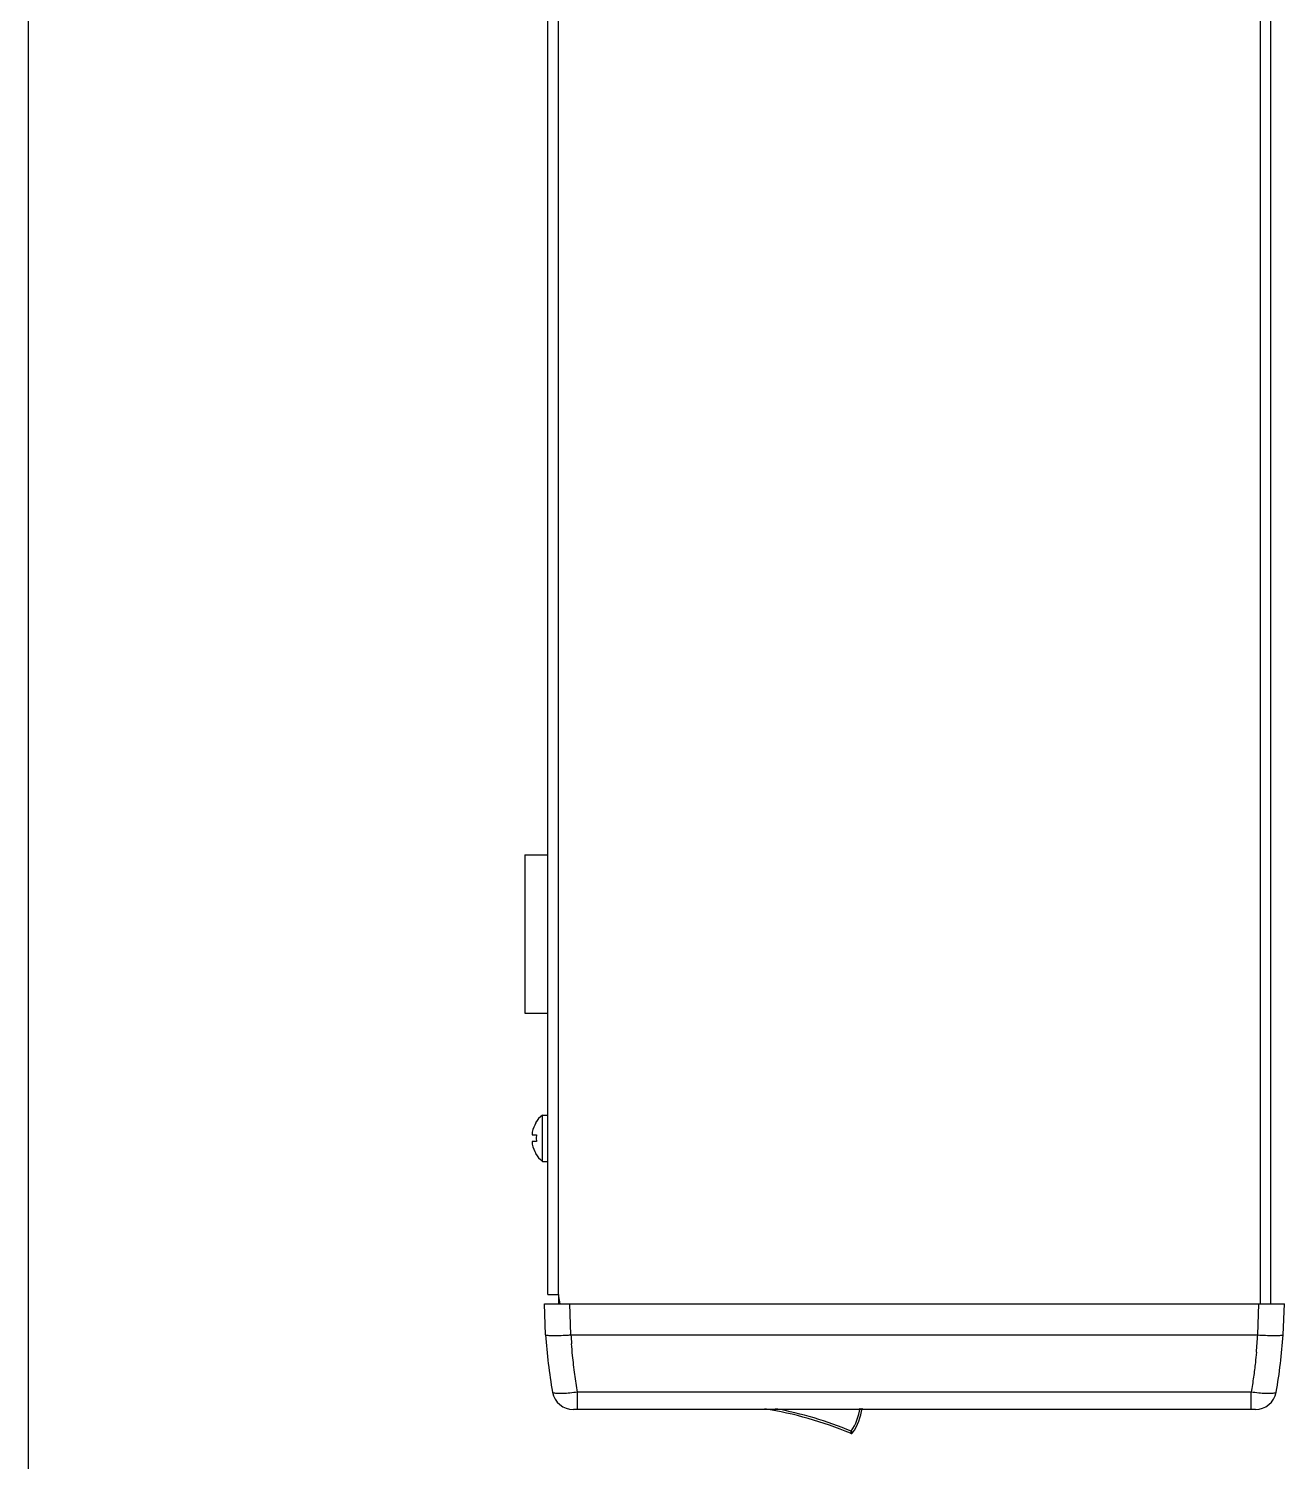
# Model space of a CAD drawing. Header units: inches. Extents: x 0 to 34, y 0 to 22.
# Drawn here: x 0 to 5.94, y 7.97 to 14.75 of the extents above; entities that cross this region are included whole.
import ezdxf

# ---------------------------------------------------------------- set-up
doc = ezdxf.new("R2010")
doc.units = ezdxf.units.IN
doc.header["$LTSCALE"] = 1.87
doc.header["$MEASUREMENT"] = 0
doc.layers.get('0').update_dxf_attribs({"linetype": 'CONTINUOUS'})
doc.layers.add('02___PRT_ALL_AXES', color=7, linetype='CONTINUOUS')
doc.layers.add('7_ALL_FEATURES', color=7, linetype='CONTINUOUS')

msp = doc.modelspace()

# ---------------------------------------------------------------- linework, layer by layer
at = {"color": 8}
for p, q in [((0, 0), (0, 22)), ((2.4563131483, 8.7573040908), (2.4563131483, 21.4463040908)), ((2.5063131483, 8.7573040908), (2.5063131483, 21.4463040908)), ((5.824313148300001, 21.4463040908), (5.824313148300001, 8.7123040908)), ((5.874313148300001, 21.4623040908), (5.874313148300001, 8.7123040908)), ((2.3463131483, 10.8373040908), (2.4563131483, 10.8373040908)), ((2.3463131483, 10.8373040908), (2.3463131483, 10.0873040908)), ((2.3463131483, 10.0873040908), (2.4563131483, 10.0873040908)), ((2.3977415372, 9.5690328628), (2.3993975298, 9.5690328628)), ((2.3818314826, 9.5124352808), (2.3823375724, 9.5122359138)), ((2.3823375724, 9.5122359138), (2.4013503286, 9.5122359138)), ((2.4013503286, 9.5122359138), (2.4002701795, 9.4963040908)), ((2.4002701795, 9.4963040908), (2.4013503286, 9.4803722678)), ((2.3823375724, 9.4803722678), (2.3818314975, 9.4801728839)), ((2.4013503286, 9.4803722678), (2.3823375724, 9.4803722678)), ((2.3993975298, 9.4235753188), (2.3977415372, 9.4235753188)), ((2.4563131483, 8.7573040908), (2.5063131483, 8.7573040908)), ((2.5144949665, 8.7123040908), (2.5063131483, 8.7573040908)), ((2.5063131483, 8.7573040908), (2.5063131483, 8.7123040908)), ((2.4393131483, 8.7123040908), (5.9393131483, 8.7123040908)), ((2.4444350709, 8.5656314188), (2.4393131483, 8.7123040908)), ((2.5643599223, 8.5656900609), (2.5592400476, 8.7123040908)), ((5.8142662509, 8.5656865269), (5.8193862491, 8.7123040908)), ((5.9341912258, 8.5656314188), (5.9393131483, 8.7123040908)), ((2.5643599223, 8.5656900609), (5.8142662509, 8.5656865269)), ((5.7825376001, 8.294612834), (2.5960888463, 8.2946128318)), ((2.5961075536, 8.2123040908), (2.5961075399, 8.2946128706)), ((5.7825188898, 8.2123040908), (5.7825188948, 8.294612834)), ((5.8022034206, 8.2123040908), (2.576422973, 8.2123040908))]:
    msp.add_line(p, q, dxfattribs=at)
for centre, radius, start, end in [((2.5183046671, 9.4963040908), 0.1393857294, 148.5482322077, 168.0155951175), ((2.4357830584, 9.5138059795), 0.0550285635, 168.0001688256, 170.8347542838), ((2.4357958767, 9.4788047023), 0.0550416207, 189.1656897825, 191.9996027623), ((2.5183046671, 9.4963040908), 0.1393857294, 191.9844048825, 211.4517677923), ((4.8013144471, 8.7123040908), 2.3605624314, 183.5610229725, 190.1919873041), ((2.4526379965, 10.3384188641), 1.7762908812, 272.8627008919, 273.6061172187), ((5.0477434188, 8.712328202), 2.4869924046, 183.3802365609, 184.3439296648), ((3.3305144275, 8.7123930235), 2.4873639645, 354.7258655926, 356.6186917819), ((3.5773118496, 8.7123040908), 2.3605624314, 349.8080128803, 356.4389770275), ((2.5764241722, 8.3123040908), 0.1, 190.1917993246, 269.9992575352), ((5.802202125, 8.3123040908), 0.1, 270.0007423093, 349.8081934251)]:
    msp.add_arc(centre, radius, start, end, dxfattribs=at)
for points, start_tangent, end_tangent in [([(2.3814570411, 9.522571060299999), (2.3814531264, 9.5225466985), (2.3812595695, 9.5212300633), (2.3811081059, 9.5199569036), (2.3810001182, 9.518738492), (2.3809370698, 9.5175887681), (2.3809199844, 9.5165227562), (2.3809485288, 9.515564919900001), (2.3810199771, 9.5147288565), (2.3811285119, 9.5140289473), (2.3812679435, 9.51346072), (2.3814342941, 9.513011093200001), (2.3816251365, 9.5126694895), (2.3818314826, 9.5124352808)], (-0.1588890792857822, -0.9872964400238241), (0.7554215294856961, -0.655239126418357)), ([(2.3818314975, 9.4801728839), (2.3818255517, 9.4801676867), (2.3816062663, 9.479911066), (2.3814132112, 9.4795494961), (2.3812475196, 9.4790780903), (2.381111284, 9.4784891626), (2.3810079793, 9.4777739633), (2.3809426118, 9.4769314112), (2.380919599, 9.4759728359), (2.3809412093, 9.4749106745), (2.3810074829, 9.4737697272), (2.381117302, 9.4725638751), (2.3812689226, 9.4713082992), (2.3814570411, 9.4700371213)], (-0.7554580217426381, -0.6551970523321208), (0.1588918268279831, -0.987295997848298)), ([(2.4444339222, 8.5656643139), (2.4504330162, 8.5637578704), (2.4675799267, 8.5627441327), (2.4941911748, 8.5627368197), (2.5276641107, 8.5637406735), (2.541350885, 8.5643446498)], (0.03489949669174956, -0.9993908270194714), (0.998779792529101, 0.04938548405681864)), ([(5.814264800599999, 8.565644994400001), (5.850962165599999, 8.5637406361), (5.884435109, 8.5627367685), (5.9110463627, 8.562744076900001), (5.928193277, 8.5637578216), (5.934192373999999, 8.5656643007)], (0.9980536267798221, -0.06236151113983316), (0.03489949641936747, 0.9993908270289831)), ([(2.5960888463, 8.2946128318), (2.5832684442, 8.3784912534), (2.5727412813, 8.4684327542), (2.5678952656, 8.5239552802)], (-0.1682138391512269, 0.9857505284391206), (-0.07574749469882489, 0.9971270315495672)), ([(5.8073476305, 8.483751870499999), (5.802334905, 8.4347742313), (5.7936504622, 8.3661336134), (5.7825376001, 8.294612834)], (-0.09192335366177809, -0.9957660855098309), (-0.1682135617576464, -0.9857505757750318)), ([(2.5960893011, 8.2946101905), (2.5601227631, 8.2902955973), (2.5276008221, 8.2880337804), (2.5015837914, 8.2880295279), (2.4845172943, 8.2902911318), (2.4780010139, 8.294609495)], (-0.9897608009297304, -0.1427359693382815), (-0.1750613698140799, 0.9845575233569738)), ([(5.900625471900001, 8.294609468600001), (5.894109277899999, 8.2902912034), (5.877042744700001, 8.288029614700001), (5.851025567000001, 8.288033860399999), (5.8185040818, 8.290295588400001), (5.7825371435, 8.2946101538)], (-0.1750615526417801, -0.9845574908488837), (-0.9897609925393841, 0.1427346406709091))]:
    msp.add_spline(points, degree=3, dxfattribs=dict(at, start_tangent=start_tangent, end_tangent=end_tangent))
at = {"layer": '02___PRT_ALL_AXES', "color": 8}
for p, q in [((2.429790657, 9.605804090800001), (2.4563131483, 9.605804090800001)), ((2.429790657, 9.3868040908), (2.429790657, 9.605804090800001)), ((2.429790657, 9.3868040908), (2.4563131483, 9.3868040908))]:
    msp.add_line(p, q, dxfattribs=at)
for start, end in [(128.9502420658, 148.8474615127), (211.1525384873, 231.0497579342)]:
    msp.add_arc((2.5183046671, 9.4963040908), 0.1408012073, start, end, dxfattribs=at)
at = {"layer": '7_ALL_FEATURES', "color": 8}
for p, q in [((3.8908539626, 8.1096986854), (3.8869968769, 8.1004724787)), ((3.8869968769, 8.1004724787), (3.8898474314, 8.099277824400001)), ((3.8908539626, 8.1096986854), (3.8992109003, 8.104206728300001))]:
    msp.add_line(p, q, dxfattribs=at)
for centre, radius, start, end in [((3.212006878, 6.4858863083), 1.75, 67.3122637545, 81.1412420766), ((3.212006878, 6.4858863083), 1.76, 67.3097639503, 79.4965765876), ((3.6647258072, 8.258304090800001), 0.2705873411, 326.6932608035, 351.712033283), ((3.6647258072, 8.258304090800001), 0.2805873411, 326.0351709695001, 352.0026152789001), ((3.892264345, 8.1050305459), 0.0062398138, 247.2110705505, 326.0351709696)]:
    msp.add_arc(centre, radius, start, end, dxfattribs=at)
at = {"layer": '7_ALL_FEATURES', "color": 8, "start_tangent": (-0.5491957048348037, -0.8356937703435411), "end_tangent": (0.922620667721585, -0.3857085732687011)}
msp.add_spline([(3.8992109003, 8.104206728300001), (3.8985770849, 8.1039632954), (3.8968843436, 8.103398816799999), (3.8944697783, 8.1027290243), (3.8917712198, 8.101870135499999), (3.8896368993, 8.1009183233), (3.8876453559, 8.100631264299999), (3.8869968769, 8.1004724787)], degree=3, dxfattribs=at)

doc.saveas('drawing.dxf')
